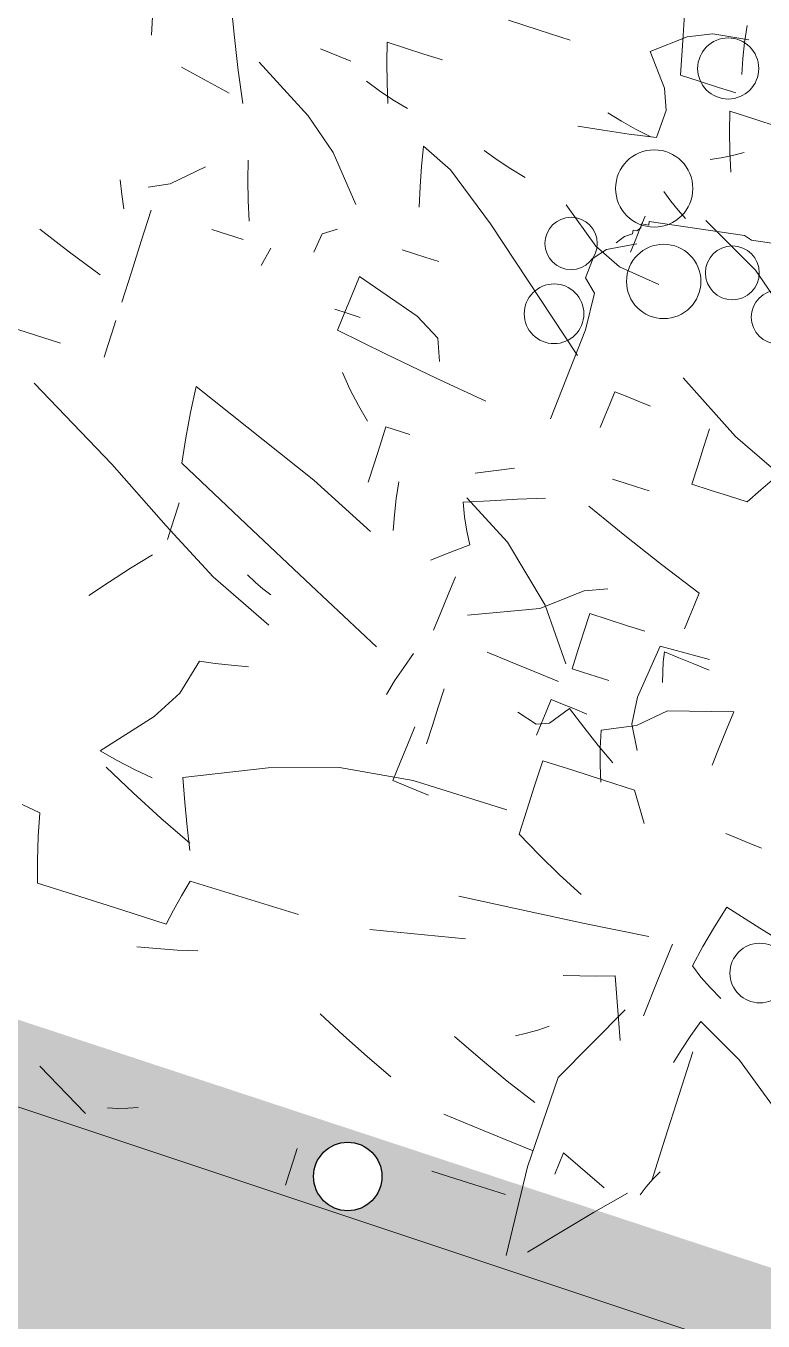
# Model space of a CAD drawing. Header units: metres. Extents: x -325 to 301, y -147 to 149.
# Drawn here: x 17.765 to 18.178, y 56.846 to 57.571 of the extents above; entities that cross this region are included whole.
import ezdxf

# ---------------------------------------------------------------- set-up
doc = ezdxf.new("R2010")
doc.units = ezdxf.units.M
doc.layers.add('-AUX_RIM', color=2, linetype='Continuous', plot=False)
for name, color, linetype in [('02-TRAÇ-D-linia 2', 251, 'Continuous'), ('10-DET-encoixinat', 37, 'Continuous'), ('10-DET_TERRENY_compactat', 252, 'Continuous')]:
    doc.layers.add(name, color=color, linetype=linetype)
for name, color, linetype, lineweight in [('05-VEG-gris 50%', 253, 'Continuous', 18), ('05-VEG-sec plano 2_', 251, 'Continuous', 18), ('1-CM', 7, 'Continuous', 0)]:
    doc.layers.add(name, color=color, linetype=linetype, lineweight=lineweight)

# ---------------------------------------------------------------- blocks, each defined once
blk = doc.blocks.new('arbusto')
at = {"color": 0}
for p, q in [((85.02171, 109.6466), (85.01795, 109.66686)), ((84.13063, 109.65627), (84.11207, 109.65314)), ((85.05334, 109.65096), (85.05258, 109.65973)), ((84.10003, 109.64738), (84.08418, 109.63407)), ((84.11207, 109.65314), (84.10003, 109.64738)), ((85.05457, 109.64261), (85.05334, 109.65096)), ((85.02548, 109.62633), (85.02171, 109.6466)), ((85.05603, 109.63447), (85.05457, 109.64261)), ((84.08418, 109.63407), (84.09732, 109.61842)), ((84.94866, 109.63105), (84.93195, 109.63207)), ((84.96559, 109.63001), (84.94866, 109.63105)), ((85.03546, 109.62571), (85.02548, 109.62633)), ((85.04544, 109.6251), (85.03546, 109.62571)), ((85.05542, 109.62449), (85.04544, 109.6251)), ((84.09732, 109.61842), (84.10186, 109.60775)), ((85.05481, 109.61451), (85.05722, 109.60434)), ((85.06782, 109.61371), (85.05481, 109.61451)), ((85.08105, 109.61289), (85.06782, 109.61371)), ((84.10186, 109.60775), (84.10169, 109.59292)), ((84.74885, 109.60826), (84.75467, 109.57929)), ((84.14722, 109.60014), (84.142, 109.59675)), ((84.87392, 109.60558), (84.87634, 109.59542)), ((84.8839, 109.60497), (84.87392, 109.60558)), ((84.89388, 109.60436), (84.8839, 109.60497)), ((84.90386, 109.60374), (84.89388, 109.60436)), ((85.05722, 109.60434), (85.05986, 109.59416)), ((84.13681, 109.59381), (84.13163, 109.59108)), ((84.142, 109.59675), (84.13681, 109.59381)), ((84.85803, 109.59153), (84.84118, 109.59387)), ((84.87634, 109.59542), (84.87898, 109.58523)), ((85.00159, 109.59577), (84.99369, 109.59822)), ((85.00973, 109.59353), (85.00159, 109.59577)), ((85.01834, 109.5917), (85.00973, 109.59353)), ((85.05986, 109.59416), (85.06295, 109.58395)), ((83.878, 109.5716), (83.87089, 109.58706)), ((84.07435, 109.58762), (84.06115, 109.58539)), ((84.08778, 109.59006), (84.07435, 109.58762)), ((84.10169, 109.59292), (84.08778, 109.59006)), ((84.87898, 109.58523), (84.88206, 109.57503)), ((84.84358, 109.55865), (84.81219, 109.57932)), ((83.88532, 109.55612), (83.878, 109.5716)), ((83.95803, 109.56972), (83.95013, 109.57218)), ((83.96617, 109.56748), (83.95803, 109.56972)), ((83.97478, 109.56565), (83.96617, 109.56748)), ((84.77376, 109.56687), (84.80098, 109.55997)), ((84.17237, 109.54442), (84.13977, 109.56052)), ((85.03654, 109.56182), (85.03178, 109.56583)), ((85.04133, 109.55826), (85.03654, 109.56182)), ((83.89309, 109.54062), (83.88532, 109.55612)), ((84.02729, 109.55545), (84.01939, 109.5579)), ((84.03542, 109.55321), (84.02729, 109.55545)), ((84.04403, 109.55138), (84.03542, 109.55321)), ((84.86082, 109.54331), (84.84358, 109.55865)), ((85.04614, 109.55493), (85.04133, 109.55826)), ((83.98883, 109.54976), (83.99125, 109.53959)), ((84.00603, 109.54277), (83.98883, 109.54976)), ((84.10879, 109.54543), (84.10922, 109.55238)), ((83.99125, 109.53959), (83.99389, 109.52941)), ((84.03467, 109.52283), (84.00603, 109.54277)), ((84.09, 109.52944), (84.06868, 109.54485)), ((84.10838, 109.5387), (84.10879, 109.54543)), ((84.19914, 109.52422), (84.17237, 109.54442)), ((84.87869, 109.52013), (84.86082, 109.54331)), ((84.10799, 109.53242), (84.10838, 109.5387)), ((85.02495, 109.53619), (85.01043, 109.52947)), ((83.99389, 109.52941), (83.99697, 109.5192)), ((84.1052, 109.52332), (84.09, 109.52944)), ((84.82152, 109.51863), (84.81911, 109.5288)), ((85.01043, 109.52947), (85.00486, 109.52332)), ((84.09932, 109.47284), (84.03467, 109.52283)), ((84.12734, 109.52121), (84.1052, 109.52332)), ((84.79853, 109.52005), (84.78288, 109.50691)), ((85.00486, 109.52332), (85.00345, 109.51246)), ((84.82416, 109.50845), (84.82152, 109.51863)), ((84.78288, 109.50691), (84.77221, 109.50237)), ((84.82725, 109.49824), (84.82416, 109.50845)), ((85.00345, 109.51246), (85.00992, 109.50594)), ((85.00992, 109.50594), (85.01002, 109.48646)), ((84.75738, 109.50254), (84.75998, 109.4954)), ((84.86564, 109.50108), (84.86371, 109.49081)), ((84.87278, 109.50546), (84.86564, 109.50108)), ((84.91399, 109.50293), (84.90771, 109.50332)), ((84.92072, 109.50252), (84.91399, 109.50293)), ((84.92767, 109.50209), (84.92072, 109.50252)), ((84.75998, 109.4954), (84.76282, 109.48847)), ((84.77673, 109.49133), (84.77569, 109.4744)), ((84.82663, 109.48826), (84.8097, 109.4893)), ((84.84161, 109.48734), (84.83903, 109.47748)), ((85.01002, 109.48646), (85.00384, 109.4373)), ((84.19034, 109.45945), (84.15483, 109.47945)), ((83.97863, 109.46523), (83.97924, 109.47521)), ((83.97924, 109.47521), (84.01408, 109.46546)), ((84.77569, 109.4744), (84.77466, 109.45769)), ((84.74102, 109.45976), (84.72321, 109.4676)), ((83.97801, 109.45525), (83.97863, 109.46523)), ((84.01408, 109.46546), (84.02791, 109.45812)), ((84.12366, 109.46133), (84.12323, 109.45438)), ((84.12994, 109.46094), (84.12366, 109.46133)), ((84.13667, 109.46053), (84.12994, 109.46094)), ((84.14362, 109.4601), (84.13667, 109.46053)), ((84.21315, 109.45026), (84.19034, 109.45945)), ((84.7593, 109.45232), (84.74102, 109.45976)), ((84.88833, 109.46443), (84.8816, 109.46485)), ((84.89528, 109.46401), (84.88833, 109.46443)), ((83.9774, 109.44527), (83.97801, 109.45525)), ((84.02791, 109.45812), (84.0326, 109.44688)), ((84.12323, 109.45438), (84.12282, 109.44765)), ((84.77466, 109.45769), (84.77366, 109.44142)), ((85.0843, 109.44237), (85.08492, 109.45235)), ((84.12282, 109.44765), (84.12243, 109.44136)), ((84.00526, 109.44159), (83.9774, 109.44527)), ((84.03336, 109.43812), (84.00526, 109.44159)), ((85.08369, 109.43239), (85.0843, 109.44237)), ((84.06193, 109.43506), (84.03336, 109.43812)), ((84.89929, 109.42673), (84.89344, 109.43406)), ((85.08308, 109.42241), (85.08369, 109.43239)), ((85.124, 109.43622), (85.11851, 109.42829)), ((84.77305, 109.43144), (84.77262, 109.42449)), ((84.90561, 109.41959), (84.89929, 109.42673)), ((85.11851, 109.42829), (85.11302, 109.42057)), ((84.77262, 109.42449), (84.77221, 109.41776)), ((84.91217, 109.41287), (84.90561, 109.41959)), ((85.09306, 109.4218), (85.08308, 109.42241)), ((85.10304, 109.42118), (85.09306, 109.4218)), ((85.11302, 109.42057), (85.10304, 109.42118)), ((84.74816, 109.41293), (84.72495, 109.41436)), ((84.77221, 109.41776), (84.77182, 109.41148)), ((84.92215, 109.41226), (84.92154, 109.40228)), ((84.93517, 109.41146), (84.92215, 109.41226)), ((85.04882, 109.4145), (85.04254, 109.41488)), ((85.05555, 109.41408), (85.04882, 109.4145)), ((85.0625, 109.41366), (85.05555, 109.41408)), ((84.89268, 109.37641), (84.82173, 109.40841)), ((84.82173, 109.40841), (84.82218, 109.39466)), ((84.99202, 109.40797), (84.97282, 109.40043)), ((84.15253, 109.39246), (84.12996, 109.40083)), ((84.92154, 109.40228), (84.92093, 109.3923)), ((84.17533, 109.38431), (84.15253, 109.39246)), ((84.82218, 109.39466), (84.82311, 109.38131)), ((84.92093, 109.3923), (84.92031, 109.38232)), ((84.99739, 109.39261), (84.98384, 109.38843)), ((85.01137, 109.39676), (84.99739, 109.39261)), ((84.93559, 109.38639), (84.93635, 109.37762)), ((84.98384, 109.38843), (84.97053, 109.38424)), ((84.09605, 109.36951), (84.06885, 109.38454)), ((84.1986, 109.37657), (84.17533, 109.38431)), ((84.82311, 109.38131), (84.82427, 109.36818)), ((84.97053, 109.38424), (84.97313, 109.37711)), ((84.19817, 109.36962), (84.1986, 109.37657)), ((84.92771, 109.35774), (84.89268, 109.37641)), ((84.93635, 109.37762), (84.93758, 109.36927)), ((84.97313, 109.37711), (84.97597, 109.37018)), ((83.88902, 109.3419), (83.83744, 109.36871)), ((84.12512, 109.34502), (84.09605, 109.36951)), ((84.19776, 109.36289), (84.19817, 109.36962)), ((84.82427, 109.36818), (84.86426, 109.34569)), ((84.93758, 109.36927), (84.93905, 109.36113)), ((84.97597, 109.37018), (84.97928, 109.36367)), ((84.19738, 109.35661), (84.19776, 109.36289)), ((84.97928, 109.36367), (84.97017, 109.35725)), ((85.05414, 109.35907), (85.04258, 109.35514)), ((84.97017, 109.35725), (84.96151, 109.35103)), ((85.04258, 109.35514), (85.02258, 109.3406)), ((84.14502, 109.31975), (84.12512, 109.34502)), ((84.8276, 109.34096), (84.82803, 109.34791)), ((84.86426, 109.34569), (84.90469, 109.32316)), ((83.92591, 109.32069), (83.88902, 109.3419)), ((84.07576, 109.33402), (84.07637, 109.344)), ((84.19146, 109.34194), (84.19245, 109.33687)), ((84.19949, 109.34145), (84.19146, 109.34194)), ((84.20773, 109.34094), (84.19949, 109.34145)), ((84.21642, 109.34041), (84.20773, 109.34094)), ((84.82719, 109.33423), (84.8276, 109.34096)), ((85.02258, 109.3406), (84.98711, 109.32812)), ((85.04823, 109.3444), (85.04761, 109.33442)), ((85.05821, 109.34379), (85.04823, 109.3444)), ((85.06819, 109.34317), (85.05821, 109.34379)), ((85.07817, 109.34256), (85.06819, 109.34317)), ((84.07515, 109.32404), (84.07576, 109.33402)), ((84.19245, 109.33687), (84.19388, 109.33177)), ((84.19388, 109.33177), (84.19554, 109.32666)), ((84.8268, 109.32795), (84.82719, 109.33423)), ((85.04761, 109.33442), (85.047, 109.32444)), ((85.08785, 109.33696), (85.08294, 109.3085)), ((85.11417, 109.33664), (85.08785, 109.33696)), ((83.95742, 109.30357), (83.92591, 109.32069)), ((84.07453, 109.31406), (84.07515, 109.32404)), ((84.23546, 109.32421), (84.20275, 109.31357)), ((84.23485, 109.31423), (84.23546, 109.32421)), ((84.8212, 109.31828), (84.8119, 109.30883)), ((84.90469, 109.32316), (84.94535, 109.30063)), ((85.047, 109.32444), (85.04639, 109.31446)), ((84.11749, 109.31142), (84.10448, 109.31222)), ((84.13072, 109.31061), (84.11749, 109.31142)), ((84.20275, 109.31357), (84.18997, 109.30125)), ((84.23423, 109.30425), (84.23485, 109.31423)), ((85.04639, 109.31446), (85.05267, 109.31407)), ((85.05267, 109.31407), (85.0594, 109.31366)), ((85.0594, 109.31366), (85.06635, 109.31323)), ((83.97898, 109.30795), (83.97411, 109.31021)), ((83.98386, 109.3059), (83.97898, 109.30795)), ((83.98877, 109.3043), (83.98386, 109.3059)), ((84.1444, 109.30977), (84.13072, 109.31061)), ((84.8119, 109.30883), (84.80304, 109.29935)), ((85.08294, 109.3085), (85.08336, 109.29419)), ((83.99285, 109.28902), (83.95742, 109.30357)), ((84.06862, 109.2994), (84.06613, 109.29083)), ((84.14379, 109.29979), (84.14336, 109.29284)), ((84.15007, 109.2994), (84.14379, 109.29979)), ((84.1568, 109.29899), (84.15007, 109.2994)), ((84.16375, 109.29856), (84.1568, 109.29899)), ((84.18997, 109.30125), (84.17343, 109.29296)), ((84.23362, 109.29427), (84.23423, 109.30425)), ((84.80304, 109.29935), (84.79441, 109.28987)), ((84.14336, 109.29284), (84.14295, 109.28611)), ((84.17343, 109.29296), (84.17592, 109.28408)), ((85.05015, 109.29419), (85.04194, 109.2843)), ((85.05971, 109.28663), (85.05015, 109.29419)), ((85.08336, 109.29419), (85.08946, 109.28175)), ((84.06613, 109.29083), (84.06389, 109.28269)), ((84.14295, 109.28611), (84.14256, 109.27982)), ((84.98405, 109.27821), (84.98466, 109.28819)), ((85.03531, 109.28211), (85.02459, 109.28574)), ((85.06927, 109.27928), (85.05971, 109.28663)), ((84.06389, 109.28269), (84.0621, 109.27475)), ((84.17592, 109.28408), (84.17867, 109.27564)), ((84.98343, 109.26823), (84.98405, 109.27821)), ((85.04194, 109.2843), (85.03531, 109.28211)), ((85.07887, 109.27239), (85.06927, 109.27928)), ((84.17867, 109.27564), (84.18187, 109.26739)), ((84.86646, 109.27171), (84.85836, 109.27091)), ((84.87481, 109.27294), (84.86646, 109.27171)), ((84.88362, 109.27436), (84.87481, 109.27294)), ((84.85836, 109.27091), (84.85258, 109.25234)), ((84.98282, 109.25825), (84.98343, 109.26823)), ((85.04332, 109.26455), (85.04248, 109.25087)), ((85.05959, 109.26355), (85.04332, 109.26455)), ((84.08084, 109.25356), (84.08145, 109.26354)), ((84.25803, 109.26271), (84.25174, 109.2631)), ((84.26475, 109.2623), (84.25803, 109.26271)), ((84.2717, 109.26187), (84.26475, 109.2623)), ((85.0763, 109.26253), (85.05959, 109.26355)), ((85.09323, 109.26148), (85.0763, 109.26253)), ((85.10229, 109.2459), (85.09323, 109.26148)), ((84.08022, 109.24358), (84.08084, 109.25356)), ((84.85258, 109.25234), (84.84257, 109.23737)), ((85.04248, 109.25087), (85.04167, 109.23764)), ((84.07961, 109.2336), (84.08022, 109.24358)), ((84.98078, 109.23821), (84.94208, 109.23521)), ((85.0315, 109.23522), (84.98078, 109.23821)), ((85.04167, 109.23764), (85.04087, 109.22463)), ((84.08589, 109.23321), (84.07961, 109.2336)), ((84.09262, 109.2328), (84.08589, 109.23321)), ((84.09957, 109.23237), (84.09262, 109.2328)), ((84.84257, 109.23737), (84.81975, 109.21317)), ((84.94208, 109.23521), (84.90639, 109.226)), ((84.26457, 109.22724), (84.26187, 109.21542)), ((84.2843, 109.22232), (84.26457, 109.22724)), ((84.90639, 109.226), (84.86466, 109.21041)), ((85.04087, 109.22463), (85.05345, 109.21688)), ((84.30407, 109.21784), (84.2843, 109.22232)), ((84.26187, 109.21542), (84.25942, 109.20381)), ((84.81975, 109.21317), (84.82961, 109.21059)), ((84.82961, 109.21059), (84.83948, 109.20824)), ((85.05345, 109.21688), (85.06627, 109.20934)), ((84.83948, 109.20824), (84.84939, 109.20634)), ((84.86466, 109.21041), (84.86892, 109.19816)), ((85.06627, 109.20934), (85.07957, 109.20221)), ((84.25942, 109.20381), (84.25743, 109.19262)), ((84.86892, 109.19816), (84.87319, 109.18613)), ((83.95438, 109.18422), (83.93681, 109.19228)), ((84.25743, 109.19262), (84.26349, 109.18853)), ((83.97219, 109.17637), (83.95438, 109.18422)), ((84.26349, 109.18853), (84.27002, 109.18487)), ((84.27002, 109.18487), (84.27678, 109.18141)), ((84.87319, 109.18613), (84.87749, 109.17455)), ((85.05161, 109.18693), (85.01845, 109.18593)), ((85.08501, 109.18815), (85.05161, 109.18693)), ((85.11888, 109.18978), (85.08501, 109.18815)), ((85.13189, 109.18898), (85.12893, 109.16912)), ((83.99048, 109.16894), (83.97219, 109.17637)), ((84.21235, 109.17164), (84.20391, 109.16889)), ((84.22127, 109.1748), (84.21235, 109.17164)), ((84.22565, 109.16451), (84.22127, 109.1748)), ((84.79733, 109.17447), (84.78743, 109.17638)), ((84.79963, 109.16234), (84.79733, 109.17447)), ((84.20391, 109.16889), (84.1957, 109.16635)), ((84.23002, 109.15422), (84.22565, 109.16451)), ((84.27087, 109.16674), (84.26838, 109.15818)), ((84.29626, 109.15424), (84.27087, 109.16674)), ((85.02721, 109.16535), (84.97795, 109.1578)), ((85.12893, 109.16912), (85.12641, 109.14924)), ((84.26838, 109.15818), (84.26613, 109.15004)), ((84.80216, 109.15042), (84.79963, 109.16234)), ((84.88156, 109.15927), (84.87907, 109.15071)), ((84.94019, 109.15623), (84.88156, 109.15927)), ((84.2344, 109.14394), (84.23002, 109.15422)), ((84.33733, 109.12518), (84.29626, 109.15424)), ((84.80517, 109.13892), (84.80216, 109.15042)), ((84.87907, 109.15071), (84.87682, 109.14257)), ((84.26613, 109.15004), (84.26434, 109.1421)), ((85.11642, 109.14985), (85.09126, 109.10746)), ((84.82816, 109.13751), (84.80517, 109.13892)), ((84.85138, 109.13608), (84.82816, 109.13751)), ((84.87682, 109.14257), (84.87504, 109.13463)), ((85.15428, 109.11376), (85.15574, 109.13742)), ((84.87504, 109.13463), (84.85138, 109.13608)), ((85.08026, 109.13204), (85.07505, 109.12865)), ((85.06986, 109.1257), (85.06468, 109.12298)), ((85.07505, 109.12865), (85.06986, 109.1257)), ((84.01236, 109.1175), (84.00215, 109.11442)), ((83.99197, 109.11178), (83.98181, 109.10936)), ((84.00215, 109.11442), (83.99197, 109.11178)), ((85.04996, 109.10688), (85.03412, 109.11483)), ((85.15286, 109.09054), (85.15428, 109.11376)), ((84.97819, 109.10128), (84.96364, 109.10915)), ((85.06626, 109.09913), (85.04996, 109.10688)), ((85.09126, 109.10746), (85.0873, 109.05865)), ((84.99274, 109.09363), (84.97819, 109.10128)), ((85.0828, 109.0918), (85.06626, 109.09913)), ((85.00733, 109.08642), (84.99274, 109.09363)), ((85.15144, 109.06755), (85.15286, 109.09054)), ((84.27594, 109.08628), (84.27368, 109.08141)), ((84.17651, 109.07736), (84.16024, 109.07836)), ((84.19321, 109.07633), (84.17651, 109.07736)), ((84.22542, 109.07937), (84.22469, 109.06742)), ((84.25114, 109.06906), (84.22542, 109.07937)), ((84.27163, 109.07653), (84.27003, 109.07161)), ((84.27368, 109.08141), (84.27163, 109.07653)), ((84.21015, 109.07529), (84.19321, 109.07633)), ((85.0873, 109.05865), (85.08788, 109.01134)), ((85.14085, 109.05818), (85.12625, 109.04405)), ((84.85855, 109.02933), (84.82959, 109.04725)), ((85.05282, 109.04355), (85.03981, 109.04435)), ((85.06606, 109.04274), (85.05282, 109.04355)), ((85.12625, 109.04405), (85.1121, 109.02989)), ((84.87907, 109.03723), (84.87397, 109.0358)), ((84.88418, 109.03889), (84.87907, 109.03723)), ((84.9689, 109.03171), (84.96933, 109.03866)), ((85.07973, 109.0419), (85.06606, 109.04274)), ((84.87397, 109.0358), (84.8689, 109.03482)), ((84.96849, 109.02499), (84.9689, 109.03171)), ((85.1121, 109.02989), (85.09816, 109.01572)), ((84.9681, 109.0187), (84.96849, 109.02499))]:
    blk.add_line(p, q, dxfattribs=at)
blk = doc.blocks.new('ccddddddddddd')
blk.add_lwpolyline([(94.745, 17.6415), (95.1064, 17.6415), (95.1283, 17.6524), (95.4131, 17.6524), (95.4131, 17.6415), (95.435, 17.6415), (95.435, 17.6305), (95.446, 17.6196), (95.457, 17.6196), (95.457, 17.6086), (95.4789, 17.5977), (95.4898, 17.5867), (95.5008, 17.5758)])
for centre, radius in [((95.2488, 18.1342), 0.0903), ((95.4131, 17.751), 0.1143), ((95.6322, 17.5539), 0.0774), ((95.1478, 17.5379), 0.0797), ((95.345, 17.4831), 0.11), ((94.9945, 17.4284), 0.0797), ((95.6517, 17.3408), 0.0883), ((94.7632, 15.5012), 0.0883)]:
    blk.add_circle(centre, radius)

msp = doc.modelspace()

# ---------------------------------------------------------------- hatches: boundary and pattern name
at = {"layer": '10-DET-encoixinat'}
h = msp.add_hatch(dxfattribs=at)
h.set_pattern_fill('CROSS', color=256, scale=0.002, angle=91)
h.set_pattern_definition([(91, (2.169965, -32.090075), (-0.0129197113, 0.0124764202), [0.00635, -0.01905]), (181, (2.173084, -32.086845), (-0.0124764202, -0.0129197113), [0.00635, -0.01905])])
h.paths.add_polyline_path([(16.87343, 57.26157), (16.6486, 57.26157), (16.64974, 57.01156), (16.72514, 56.71215), (18.29198, 56.1886), (18.29198, 56.78872)])
at = {"layer": '10-DET_TERRENY_compactat'}
h = msp.add_hatch(dxfattribs=at)
h.set_pattern_fill('HEX', color=256, scale=0.002, angle=0.57823)
h.set_pattern_definition([(0.578232, (1.05, 0), (-0.0001109957, 0.0109979625), [0.00635, -0.0127]), (120.578232, (1.05, 0), (-0.009469017, -0.0055951064), [0.00635, -0.0127]), (60.578232, (1.05635, 6.4e-05), (-0.0095800128, 0.0054028561), [0.00635, -0.0127])])
edge = h.paths.add_edge_path()
edge.add_arc((22.33893, 56.35565), 0.01915, 0, 360)
edge = h.paths.add_edge_path()
edge.add_arc((21.83893, 56.35565), 0.01915, 0, 360)
edge = h.paths.add_edge_path()
edge.add_arc((21.33893, 56.35565), 0.01915, 0, 360)
edge = h.paths.add_edge_path()
edge.add_arc((20.83893, 56.35565), 0.01915, 0, 360)
edge = h.paths.add_edge_path()
edge.add_arc((20.33893, 56.35565), 0.01915, 0, 360)
edge = h.paths.add_edge_path(flags=16)
edge.add_arc((19.63863, 56.36604), 0.01915, 0, 360)
edge = h.paths.add_edge_path(flags=16)
edge.add_arc((19.16967, 56.51954), 0.01915, 0, 360)
edge = h.paths.add_edge_path(flags=16)
edge.add_arc((18.79309, 56.64072), 0.01915, 0, 360)
edge = h.paths.add_edge_path(flags=16)
edge.add_arc((18.41449, 56.77328), 0.01915, 0, 360)
edge = h.paths.add_edge_path(flags=16)
edge.add_arc((17.94552, 56.92678), 0.01915, 0, 360)
edge = h.paths.add_edge_path(flags=16)
edge.add_arc((17.56895, 57.04796), 0.01915, 0, 360)
edge = h.paths.add_edge_path(flags=16)
edge.add_arc((17.19035, 57.18053), 0.01915, 0, 360)
edge = h.paths.add_edge_path()
edge.add_arc((22.83893, 56.35565), 0.01915, 271.19893, 628.80107)
edge.add_line((22.83853, 56.33651), (19.6486, 56.33651))
edge.add_line((19.6486, 56.33651), (16.87343, 57.26157))
edge.add_line((16.87343, 57.26157), (16.64865, 57.26157))
edge.add_line((16.64865, 57.26157), (16.64997, 57.30661))
edge.add_line((16.64997, 57.30661), (16.87433, 57.30675))
edge.add_line((16.87433, 57.30675), (19.66665, 56.38651))
edge.add_line((19.66665, 56.38651), (23.28448, 56.38651))
edge.add_line((23.28448, 56.38651), (23.28448, 56.33651))
edge.add_line((23.28448, 56.33651), (22.83933, 56.33651))

# ---------------------------------------------------------------- linework, layer by layer
at = {"layer": '-AUX_RIM'}
for radius in [4.65166, 4.37952]:
    msp.add_circle((18.27044, 55.99578), radius, dxfattribs=at)
at = {"layer": '02-TRAÇ-D-linia 2'}
msp.add_circle((17.94552, 56.92678, 0), 0.01915, dxfattribs=at)
at = {"layer": '1-CM'}
msp.add_lwpolyline([(16.87343, 57.26157), (19.6486, 56.33651)], dxfattribs=at)

# ---------------------------------------------------------------- block references
at = {"layer": '05-VEG-gris 50%', "xscale": 1.080001674432827, "yscale": 1.080001674432827, "zscale": 1.080001674432827, "rotation": 345.7981080366741}
msp.add_blockref('arbusto', (-99.93673, -34.70623), dxfattribs=at)
at = {"layer": '05-VEG-sec plano 2_'}
for name, p, xscale, yscale, zscale, rotation in [('arbusto', (-105.97774, -25.31392), 1.080001674432827, 1.080001674432827, 1.080001674432827, 341.2219139133144), ('ccddddddddddd', (35.47558, 51.5074, 0), -0.1891516853244664, 0.1891516853244665, 0.1891516853244665, 351.5533585797852)]:
    msp.add_blockref(name, p, dxfattribs=dict(at, xscale=xscale, yscale=yscale, zscale=zscale, rotation=rotation))

doc.saveas('drawing.dxf')
